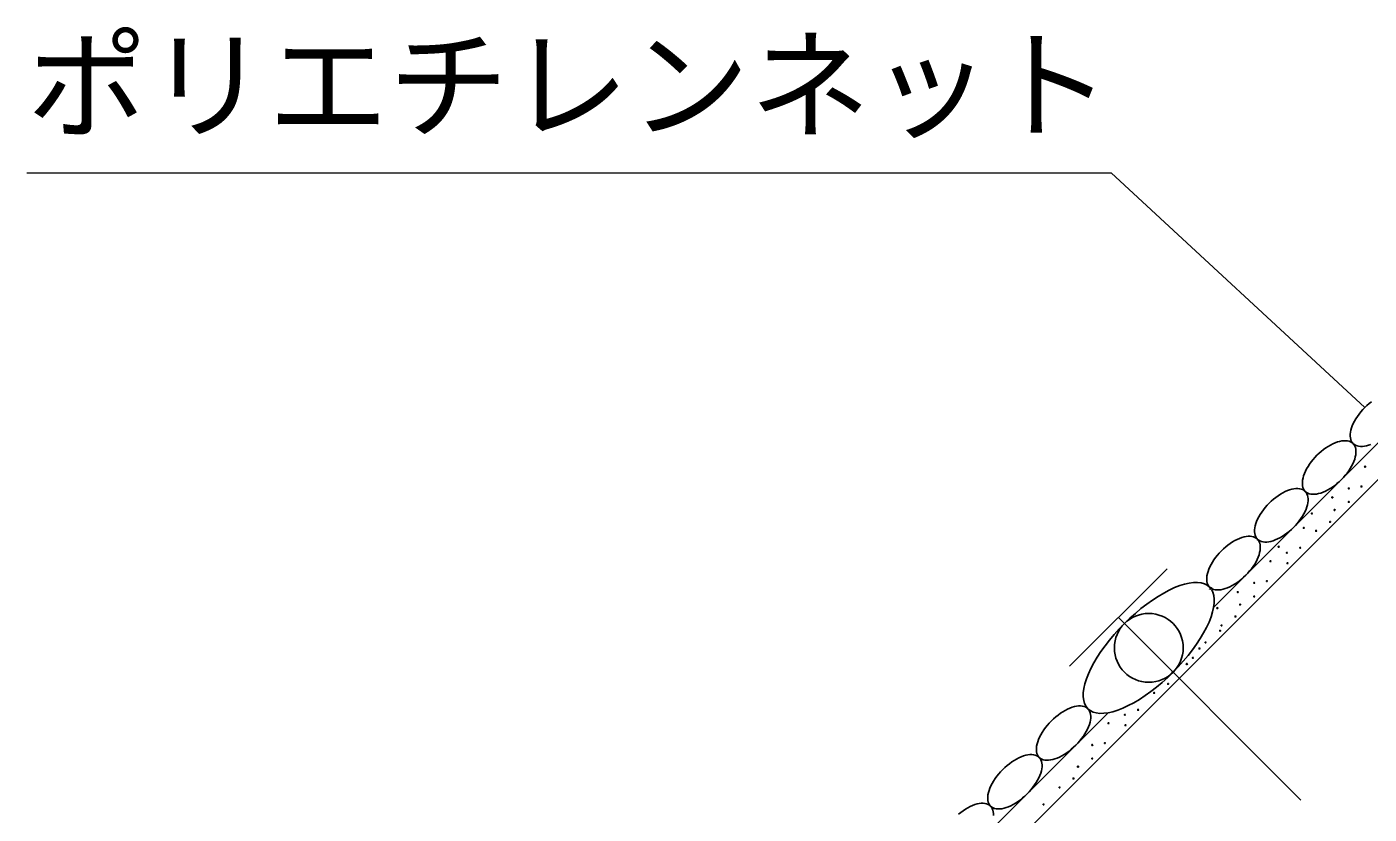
# Model space of a CAD drawing. Units: millimetres, scale not verified. Extents: x 200 to 8200, y 200 to 5825.
# Drawn here: x 1614 to 2394, y 2925 to 3383 of the extents above; entities that cross this region are included whole.
import ezdxf
from ezdxf.enums import TextEntityAlignment as Align

# ---------------------------------------------------------------- set-up
doc = ezdxf.new("R2010")
doc.units = ezdxf.units.MM
doc.header["$LTSCALE"] = 20
for name, color, linetype, lineweight in [('C-STR', 7, 'Continuous', 25), ('C-STR-DIM', 1, 'Continuous', 13), ('C-STR-HTXT', 1, 'Continuous', 13)]:
    doc.layers.add(name, color=color, linetype=linetype, lineweight=lineweight)
doc.styles.add('ＭＳ ゴシック', font='')
doc.styles.get('ＭＳ ゴシック').set_extended_font_data('MS Gothic')

msp = doc.modelspace()

# ---------------------------------------------------------------- linework, layer by layer
at = {"layer": 'C-STR'}
for p, q in [((2303.48, 3045.59), (2443.27, 3185.38)), ((2035.98, 2756.88), (2453.88, 3174.78)), ((2385.05, 3140.73), (2384.49, 3140.06)), ((2357.27, 3112.95), (2356.71, 3112.29)), ((2329.49, 3085.18), (2328.93, 3084.51)), ((2276.4, 3068), (2219.83, 3011.43)), ((2302.25, 3057.4), (2301.15, 3056.03)), ((2354.18, 2933.65), (2248.12, 3039.72)), ((2091.35, 2833.46), (2242.25, 2984.35)), ((2231, 2986.69), (2230.44, 2986.02)), ((2202.72, 2958.4), (2202.15, 2957.73)), ((2174.43, 2930.12), (2173.87, 2929.45))]:
    msp.add_line(p, q, dxfattribs=at)
for points in [[(2395.14, 3165.05), (2393.82, 3164), (2392.54, 3162.88), (2391.3, 3161.69), (2390.12, 3160.46), (2389, 3159.17), (2387.95, 3157.86), (2386.98, 3156.52), (2386.1, 3155.16), (2385.31, 3153.8), (2384.62, 3152.45), (2384.03, 3151.11), (2383.55, 3149.8), (2383.19, 3148.53), (2382.94, 3147.3), (2382.81, 3146.13), (2382.8, 3145.02), (2382.91, 3143.99), (2383.13, 3143.04), (2383.47, 3142.17), (2383.92, 3141.4), (2384.49, 3140.73), (2385.16, 3140.17), (2385.93, 3139.72), (2386.79, 3139.38), (2387.74, 3139.15), (2388.78, 3139.05), (2389.88, 3139.06), (2391.05, 3139.19), (2392.28, 3139.44), (2393.55, 3139.8), (2394.86, 3140.28)], [(2384.49, 3140.73), (2383.82, 3141.3), (2383.05, 3141.75), (2382.18, 3142.09), (2381.23, 3142.31), (2380.2, 3142.42), (2379.09, 3142.41), (2377.92, 3142.28), (2376.69, 3142.03), (2375.42, 3141.67), (2374.11, 3141.19), (2372.77, 3140.6), (2371.42, 3139.91), (2370.06, 3139.12), (2368.7, 3138.24), (2367.36, 3137.27), (2366.04, 3136.22), (2364.76, 3135.1), (2363.53, 3133.91), (2362.34, 3132.68), (2361.22, 3131.4), (2360.17, 3130.08), (2359.2, 3128.74), (2358.32, 3127.38), (2357.53, 3126.02), (2356.84, 3124.67), (2356.25, 3123.33), (2355.78, 3122.02), (2355.41, 3120.75), (2355.16, 3119.52), (2355.03, 3118.35), (2355.02, 3117.24), (2355.13, 3116.21), (2355.35, 3115.26), (2355.69, 3114.39), (2356.14, 3113.62), (2356.71, 3112.95), (2357.38, 3112.39), (2358.15, 3111.94), (2359.01, 3111.6), (2359.96, 3111.37), (2361, 3111.27), (2362.1, 3111.28), (2363.27, 3111.41), (2364.5, 3111.66), (2365.78, 3112.02), (2367.09, 3112.5), (2368.42, 3113.08), (2369.78, 3113.78), (2371.14, 3114.57), (2372.49, 3115.45), (2373.83, 3116.42), (2375.15, 3117.47), (2376.43, 3118.59), (2377.67, 3119.77), (2378.85, 3121.01), (2379.97, 3122.29), (2381.02, 3123.61), (2381.99, 3124.95), (2382.88, 3126.31), (2383.67, 3127.66), (2384.36, 3129.02), (2384.94, 3130.36), (2385.42, 3131.67), (2385.78, 3132.94), (2386.03, 3134.17), (2386.16, 3135.34), (2386.17, 3136.44), (2386.07, 3137.48), (2385.84, 3138.43), (2385.5, 3139.29), (2385.05, 3140.06)], [(2356.71, 3112.95), (2356.04, 3113.52), (2355.27, 3113.97), (2354.4, 3114.31), (2353.45, 3114.54), (2352.42, 3114.64), (2351.31, 3114.63), (2350.14, 3114.5), (2348.91, 3114.25), (2347.64, 3113.89), (2346.33, 3113.41), (2344.99, 3112.82), (2343.64, 3112.13), (2342.28, 3111.34), (2340.92, 3110.46), (2339.58, 3109.49), (2338.27, 3108.44), (2336.98, 3107.32), (2335.75, 3106.14), (2334.56, 3104.9), (2333.44, 3103.62), (2332.39, 3102.3), (2331.42, 3100.96), (2330.54, 3099.6), (2329.75, 3098.24), (2329.06, 3096.89), (2328.47, 3095.55), (2328, 3094.24), (2327.63, 3092.97), (2327.38, 3091.74), (2327.25, 3090.57), (2327.24, 3089.46), (2327.35, 3088.43), (2327.57, 3087.48), (2327.91, 3086.61), (2328.36, 3085.84), (2328.93, 3085.18), (2329.6, 3084.61), (2330.37, 3084.16), (2331.23, 3083.82), (2332.18, 3083.59), (2333.22, 3083.49), (2334.32, 3083.5), (2335.5, 3083.63), (2336.72, 3083.88), (2338, 3084.24), (2339.31, 3084.72), (2340.64, 3085.31), (2342, 3086), (2343.36, 3086.79), (2344.71, 3087.67), (2346.05, 3088.64), (2347.37, 3089.69), (2348.65, 3090.81), (2349.89, 3091.99), (2351.07, 3093.23), (2352.19, 3094.51), (2353.24, 3095.83), (2354.21, 3097.17), (2355.1, 3098.53), (2355.89, 3099.89), (2356.58, 3101.24), (2357.16, 3102.58), (2357.64, 3103.89), (2358, 3105.16), (2358.25, 3106.39), (2358.38, 3107.56), (2358.39, 3108.66), (2358.29, 3109.7), (2358.06, 3110.65), (2357.72, 3111.52), (2357.27, 3112.29)], [(2328.93, 3085.18), (2328.26, 3085.74), (2327.49, 3086.19), (2326.62, 3086.53), (2325.67, 3086.76), (2324.64, 3086.86), (2323.53, 3086.85), (2322.36, 3086.72), (2321.13, 3086.47), (2319.86, 3086.11), (2318.55, 3085.63), (2317.21, 3085.04), (2315.86, 3084.35), (2314.5, 3083.56), (2313.14, 3082.68), (2311.8, 3081.71), (2310.49, 3080.66), (2309.2, 3079.54), (2307.97, 3078.36), (2306.78, 3077.12), (2305.66, 3075.84), (2304.61, 3074.52), (2303.64, 3073.18), (2302.76, 3071.82), (2301.97, 3070.46), (2301.28, 3069.11), (2300.69, 3067.77), (2300.22, 3066.46), (2299.85, 3065.19), (2299.6, 3063.96), (2299.47, 3062.79), (2299.46, 3061.69), (2299.57, 3060.65), (2299.79, 3059.7), (2300.13, 3058.83), (2300.59, 3058.06), (2301.15, 3057.4), (2301.82, 3056.83), (2302.59, 3056.38), (2303.45, 3056.04), (2304.4, 3055.82), (2305.44, 3055.71), (2306.54, 3055.72), (2307.72, 3055.85), (2308.94, 3056.1), (2310.22, 3056.46), (2311.53, 3056.94), (2312.86, 3057.53), (2314.22, 3058.22), (2315.58, 3059.01), (2316.93, 3059.89), (2318.27, 3060.86), (2319.59, 3061.91), (2320.87, 3063.03), (2322.11, 3064.21), (2323.29, 3065.45), (2324.41, 3066.73), (2325.46, 3068.05), (2326.43, 3069.39), (2327.32, 3070.75), (2328.11, 3072.11), (2328.8, 3073.46), (2329.38, 3074.8), (2329.86, 3076.11), (2330.22, 3077.38), (2330.47, 3078.61), (2330.6, 3079.78), (2330.61, 3080.89), (2330.51, 3081.92), (2330.28, 3082.87), (2329.94, 3083.74), (2329.49, 3084.51)], [(2301.15, 3057.4), (2299.78, 3058.49), (2298.16, 3059.31), (2296.28, 3059.85), (2294.18, 3060.1), (2291.86, 3060.06), (2289.34, 3059.73), (2286.64, 3059.11), (2283.79, 3058.21), (2280.79, 3057.04), (2277.69, 3055.6), (2274.49, 3053.9), (2271.22, 3051.97), (2267.92, 3049.8), (2264.6, 3047.42), (2261.28, 3044.85), (2258.01, 3042.11), (2254.79, 3039.21), (2251.65, 3036.18), (2248.62, 3033.05), (2245.73, 3029.83), (2242.98, 3026.55), (2240.41, 3023.24), (2238.03, 3019.92), (2235.87, 3016.61), (2233.93, 3013.35), (2232.23, 3010.15), (2230.79, 3007.04), (2229.62, 3004.05), (2228.72, 3001.19), (2228.1, 2998.49), (2227.77, 2995.97), (2227.73, 2993.65), (2227.98, 2991.55), (2228.52, 2989.68), (2229.34, 2988.05), (2230.44, 2986.69), (2231.81, 2985.59), (2233.43, 2984.77), (2235.3, 2984.23), (2237.41, 2983.98), (2239.73, 2984.02), (2242.25, 2984.35), (2244.94, 2984.97), (2247.8, 2985.87), (2250.79, 2987.04), (2253.9, 2988.48), (2257.1, 2990.18), (2260.36, 2992.12), (2263.67, 2994.28), (2266.99, 2996.66), (2270.3, 2999.23), (2273.58, 3001.97), (2276.8, 3004.87), (2279.94, 3007.9), (2282.96, 3011.03), (2285.86, 3014.25), (2288.6, 3017.53), (2291.17, 3020.84), (2293.55, 3024.17), (2295.72, 3027.47), (2297.66, 3030.74), (2299.35, 3033.93), (2300.79, 3037.04), (2301.97, 3040.03), (2302.87, 3042.89), (2303.48, 3045.59), (2303.81, 3048.11), (2303.85, 3050.43), (2303.6, 3052.53), (2303.07, 3054.4), (2302.25, 3056.03)], [(2230.44, 2986.69), (2229.77, 2987.25), (2229, 2987.7), (2228.13, 2988.03), (2227.17, 2988.25), (2226.12, 2988.35), (2225.01, 2988.33), (2223.82, 2988.18), (2222.58, 2987.92), (2221.3, 2987.54), (2219.97, 2987.05), (2218.62, 2986.45), (2217.24, 2985.74), (2215.86, 2984.93), (2214.49, 2984.02), (2213.13, 2983.03), (2211.79, 2981.96), (2210.48, 2980.82), (2209.22, 2979.61), (2208.02, 2978.35), (2206.88, 2977.05), (2205.81, 2975.71), (2204.81, 2974.35), (2203.91, 2972.97), (2203.1, 2971.6), (2202.39, 2970.22), (2201.79, 2968.87), (2201.3, 2967.54), (2200.92, 2966.25), (2200.66, 2965.01), (2200.51, 2963.83), (2200.49, 2962.71), (2200.59, 2961.67), (2200.81, 2960.71), (2201.14, 2959.84), (2201.59, 2959.07), (2202.15, 2958.4), (2202.82, 2957.84), (2203.6, 2957.39), (2204.47, 2957.05), (2205.43, 2956.84), (2206.47, 2956.74), (2207.58, 2956.76), (2208.77, 2956.9), (2210.01, 2957.16), (2211.3, 2957.54), (2212.62, 2958.04), (2213.98, 2958.64), (2215.35, 2959.35), (2216.73, 2960.16), (2218.1, 2961.06), (2219.47, 2962.05), (2220.8, 2963.12), (2222.11, 2964.27), (2223.37, 2965.47), (2224.57, 2966.73), (2225.72, 2968.04), (2226.79, 2969.37), (2227.78, 2970.74), (2228.68, 2972.11), (2229.49, 2973.49), (2230.2, 2974.86), (2230.8, 2976.22), (2231.3, 2977.54), (2231.67, 2978.83), (2231.94, 2980.07), (2232.08, 2981.26), (2232.1, 2982.37), (2232, 2983.41), (2231.79, 2984.37), (2231.45, 2985.24), (2231, 2986.02)], [(2202.15, 2958.4), (2201.48, 2958.96), (2200.71, 2959.41), (2199.84, 2959.75), (2198.88, 2959.97), (2197.84, 2960.06), (2196.72, 2960.04), (2195.54, 2959.9), (2194.3, 2959.64), (2193.01, 2959.26), (2191.69, 2958.77), (2190.33, 2958.16), (2188.96, 2957.45), (2187.58, 2956.64), (2186.2, 2955.74), (2184.84, 2954.75), (2183.5, 2953.68), (2182.2, 2952.54), (2180.94, 2951.33), (2179.73, 2950.07), (2178.59, 2948.77), (2177.52, 2947.43), (2176.53, 2946.07), (2175.63, 2944.69), (2174.82, 2943.31), (2174.11, 2941.94), (2173.5, 2940.59), (2173.01, 2939.26), (2172.63, 2937.97), (2172.37, 2936.73), (2172.23, 2935.55), (2172.21, 2934.43), (2172.3, 2933.39), (2172.52, 2932.43), (2172.86, 2931.56), (2173.31, 2930.79), (2173.87, 2930.12), (2174.54, 2929.55), (2175.31, 2929.1), (2176.18, 2928.77), (2177.14, 2928.55), (2178.18, 2928.45), (2179.3, 2928.48), (2180.48, 2928.62), (2181.72, 2928.88), (2183.01, 2929.26), (2184.34, 2929.75), (2185.69, 2930.35), (2187.06, 2931.06), (2188.44, 2931.87), (2189.82, 2932.78), (2191.18, 2933.77), (2192.52, 2934.84), (2193.82, 2935.98), (2195.08, 2937.19), (2196.29, 2938.45), (2197.43, 2939.75), (2198.5, 2941.09), (2199.49, 2942.45), (2200.4, 2943.83), (2201.21, 2945.21), (2201.92, 2946.58), (2202.52, 2947.93), (2203.01, 2949.26), (2203.39, 2950.55), (2203.65, 2951.79), (2203.79, 2952.97), (2203.82, 2954.09), (2203.72, 2955.13), (2203.5, 2956.09), (2203.17, 2956.96), (2202.72, 2957.73)], [(2173.87, 2930.12), (2173.2, 2930.68), (2172.43, 2931.13), (2171.56, 2931.46), (2170.6, 2931.68), (2169.56, 2931.78), (2168.44, 2931.76), (2167.26, 2931.61), (2166.02, 2931.35), (2164.73, 2930.97), (2163.4, 2930.48), (2162.05, 2929.88), (2160.67, 2929.17), (2159.3, 2928.36), (2157.92, 2927.46), (2156.56, 2926.46), (2155.22, 2925.39)], [(2175.51, 2924.69), (2175.53, 2925.8), (2175.44, 2926.85), (2175.22, 2927.8), (2174.88, 2928.67), (2174.43, 2929.45)]]:
    msp.add_lwpolyline(points, dxfattribs=at)
for centre in [(2391.47, 3127.34), (2382.03, 3114.71), (2389.4, 3115.81), (2372.46, 3109.43), (2382.03, 3106.83), (2360.57, 3100.12), (2373.77, 3102.13), (2355.85, 3091.72), (2363.06, 3090.04), (2371.14, 3095.23), (2341.25, 3080.79), (2353.78, 3080.19), (2336.52, 3072.39), (2346.07, 3077.33), (2346.41, 3071.21), (2327.08, 3059.76), (2334.45, 3060.86), (2317.51, 3054.48), (2327.09, 3051.88), (2305.62, 3045.17), (2318.82, 3047.18), (2308.11, 3035.09), (2316.19, 3040.28), (2307.22, 3032.02), (2295.27, 3021.67), (2298.83, 3025.24), (2287.9, 3012.69), (2291.46, 3016.26), (2279.63, 3007.99), (2268.93, 2995.9), (2277, 3001.09), (2251.93, 2983.19), (2259.64, 2986.05), (2242.39, 2978.26), (2252.27, 2977.07), (2232.94, 2965.63), (2240.32, 2966.72), (2232.95, 2957.74), (2224.68, 2953.04), (2213.98, 2940.95), (2222.05, 2946.14), (2204.69, 2931.1)]:
    msp.add_circle(centre, 0.3, dxfattribs=at)
at = {"layer": 'C-STR', "color": 3}
msp.add_circle((2265.79, 3022.04), 20, dxfattribs=at)
at = {"layer": 'C-STR-HTXT'}
for p in [(1613.97, 3298.03), (2391.3, 3161.69)]:
    msp.add_line(p, (2243.97, 3298.03), dxfattribs=at)

# ---------------------------------------------------------------- texts
at = {"layer": 'C-STR-DIM', "color": 7, "style": 'ＭＳ ゴシック'}
msp.add_text('ポリエチレンネット', height=51.32, dxfattribs=at).set_placement((1613.97, 3308.03), align=Align.BOTTOM_LEFT)

doc.saveas('drawing.dxf')
